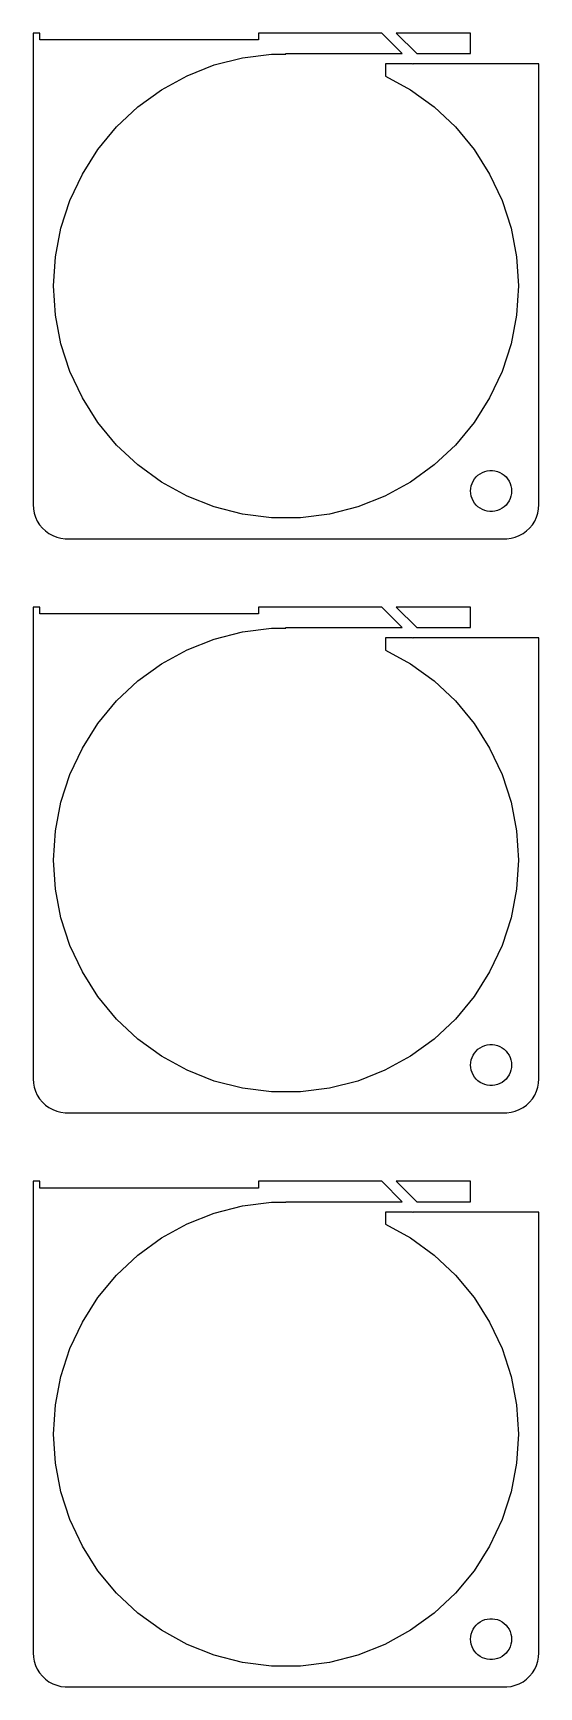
# Model space of a CAD drawing. Header units: metres. Extents: x -37 to 37, y 215 to 457.
import ezdxf

# ---------------------------------------------------------------- set-up
doc = ezdxf.new("R2010")
doc.units = ezdxf.units.M

msp = doc.modelspace()

# ---------------------------------------------------------------- linework, layer by layer
for p, q in [((-36, 457), (-37, 457)), ((-37, 457), (-37, 388)), ((-36, 456), (-36, 457)), ((-4, 456), (-36, 456)), ((14.0099, 456.99), (-4, 456.99)), ((-4, 456.99), (-4, 456)), ((17, 454), (14.0099, 456.99)), ((27, 456.99), (16.1312, 456.99)), ((16.1312, 456.99), (19.1213, 454)), ((27, 454), (27, 456.99)), ((-10.5066, 452.336), (-6.37096, 453.398)), ((-6.37096, 453.398), (-2.13487, 453.933)), ((-2.13487, 453.933), (0, 453.933)), ((0, 453.933), (0, 454)), ((0, 454), (17, 454)), ((19.1213, 454), (27, 454)), ((-18.2181, 448.707), (-14.4765, 450.764)), ((-14.4765, 450.764), (-10.5066, 452.336)), ((18.5, 452.5), (14.561, 452.5)), ((14.561, 452.5), (14.561, 450.718)), ((14.561, 450.718), (18.2181, 448.707)), ((18.5533, 452.447), (18.5, 452.5)), ((18.6066, 452.5), (18.5533, 452.447)), ((36.9685, 452.5), (18.6066, 452.5)), ((37, 452), (36.9685, 452.5)), ((37, 388), (37, 452)), ((-21.6724, 446.197), (-18.2181, 448.707)), ((18.2181, 448.707), (21.6724, 446.197)), ((-24.7849, 443.275), (-21.6724, 446.197)), ((21.6724, 446.197), (24.7849, 443.275)), ((-27.5066, 439.985), (-24.7849, 443.275)), ((24.7849, 443.275), (27.5066, 439.985)), ((-29.7944, 436.38), (-27.5066, 439.985)), ((27.5066, 439.985), (29.7944, 436.38)), ((-31.6124, 432.516), (-29.7944, 436.38)), ((29.7944, 436.38), (31.6124, 432.516)), ((-32.9318, 428.455), (-31.6124, 432.516)), ((31.6124, 432.516), (32.9318, 428.455)), ((-33.7319, 424.261), (-32.9318, 428.455)), ((32.9318, 428.455), (33.7319, 424.261)), ((-34, 420), (-33.7319, 424.261)), ((33.7319, 424.261), (34, 420)), ((-33.7319, 415.739), (-34, 420)), ((34, 420), (33.7319, 415.739)), ((-32.9318, 411.545), (-33.7319, 415.739)), ((33.7319, 415.739), (32.9318, 411.545)), ((-31.6124, 407.484), (-32.9318, 411.545)), ((32.9318, 411.545), (31.6124, 407.484)), ((-29.7944, 403.62), (-31.6124, 407.484)), ((31.6124, 407.484), (29.7944, 403.62)), ((-27.5066, 400.015), (-29.7944, 403.62)), ((29.7944, 403.62), (27.5066, 400.015)), ((-24.7849, 396.725), (-27.5066, 400.015)), ((27.5066, 400.015), (24.7849, 396.725)), ((-21.6724, 393.803), (-24.7849, 396.725)), ((24.7849, 396.725), (21.6724, 393.803)), ((-18.2181, 391.293), (-21.6724, 393.803)), ((21.6724, 393.803), (18.2181, 391.293)), ((27.5729, 391.763), (27.8131, 392.054)), ((27.8131, 392.054), (28.0877, 392.312)), ((28.0877, 392.312), (28.3925, 392.533)), ((28.3925, 392.533), (28.7227, 392.714)), ((28.7227, 392.714), (29.0729, 392.853)), ((29.0729, 392.853), (29.4379, 392.947)), ((29.4379, 392.947), (29.8116, 392.994)), ((29.8116, 392.994), (30.1884, 392.994)), ((30.1884, 392.994), (30.5621, 392.947)), ((30.5621, 392.947), (30.927, 392.853)), ((30.927, 392.853), (31.2773, 392.714)), ((31.2773, 392.714), (31.6075, 392.533)), ((31.6075, 392.533), (31.9123, 392.312)), ((31.9123, 392.312), (32.1869, 392.054)), ((32.1869, 392.054), (32.427, 391.763)), ((-14.4765, 389.236), (-18.2181, 391.293)), ((18.2181, 391.293), (14.4765, 389.236)), ((27, 390), (27.0237, 390.376)), ((27.0237, 389.624), (27, 390)), ((27.0237, 390.376), (27.0942, 390.746)), ((27.0942, 389.254), (27.0237, 389.624)), ((27.0942, 390.746), (27.2107, 391.104)), ((27.2107, 391.104), (27.3711, 391.445)), ((27.3711, 391.445), (27.5729, 391.763)), ((32.427, 391.763), (32.6289, 391.445)), ((32.6289, 391.445), (32.7893, 391.104)), ((32.7893, 391.104), (32.9057, 390.746)), ((32.9057, 390.746), (32.9763, 390.376)), ((32.9763, 389.624), (32.9057, 389.254)), ((32.9763, 390.376), (33, 390)), ((33, 390), (32.9763, 389.624)), ((-37, 388), (-36.9606, 387.373)), ((-36.9606, 387.373), (-36.8429, 386.757)), ((-10.5066, 387.664), (-14.4765, 389.236)), ((-6.37096, 386.602), (-10.5066, 387.664)), ((10.5066, 387.664), (6.37096, 386.602)), ((14.4765, 389.236), (10.5066, 387.664)), ((27.2107, 388.896), (27.0942, 389.254)), ((27.3711, 388.555), (27.2107, 388.896)), ((27.5729, 388.237), (27.3711, 388.555)), ((27.8131, 387.946), (27.5729, 388.237)), ((28.0877, 387.688), (27.8131, 387.946)), ((28.3925, 387.467), (28.0877, 387.688)), ((28.7227, 387.286), (28.3925, 387.467)), ((29.0729, 387.147), (28.7227, 387.286)), ((31.2773, 387.286), (30.927, 387.147)), ((31.6075, 387.467), (31.2773, 387.286)), ((31.9123, 387.688), (31.6075, 387.467)), ((32.1869, 387.946), (31.9123, 387.688)), ((32.427, 388.237), (32.1869, 387.946)), ((32.6289, 388.555), (32.427, 388.237)), ((32.7893, 388.896), (32.6289, 388.555)), ((32.9057, 389.254), (32.7893, 388.896)), ((36.8429, 386.757), (36.9606, 387.373)), ((36.9606, 387.373), (37, 388)), ((-36.8429, 386.757), (-36.6489, 386.159)), ((-36.6489, 386.159), (-36.3815, 385.591)), ((-36.3815, 385.591), (-36.0451, 385.061)), ((-36.0451, 385.061), (-35.6448, 384.577)), ((-2.13487, 386.067), (-6.37096, 386.602)), ((2.13487, 386.067), (-2.13487, 386.067)), ((6.37096, 386.602), (2.13487, 386.067)), ((29.4379, 387.053), (29.0729, 387.147)), ((29.8116, 387.006), (29.4379, 387.053)), ((30.1884, 387.006), (29.8116, 387.006)), ((30.5621, 387.053), (30.1884, 387.006)), ((30.927, 387.147), (30.5621, 387.053)), ((35.6448, 384.577), (36.0451, 385.061)), ((36.0451, 385.061), (36.3815, 385.591)), ((36.3815, 385.591), (36.6489, 386.159)), ((36.6489, 386.159), (36.8429, 386.757)), ((-35.6448, 384.577), (-35.1871, 384.147)), ((-35.1871, 384.147), (-34.6791, 383.778)), ((-34.6791, 383.778), (-34.1289, 383.476)), ((-34.1289, 383.476), (-33.5451, 383.245)), ((-33.5451, 383.245), (-32.9369, 383.089)), ((-32.9369, 383.089), (-32.3139, 383.01)), ((-32.3139, 383.01), (32.3139, 383.01)), ((32.3139, 383.01), (32.9369, 383.089)), ((32.9369, 383.089), (33.5451, 383.245)), ((33.5451, 383.245), (34.1289, 383.476)), ((34.1289, 383.476), (34.6791, 383.778)), ((34.6791, 383.778), (35.1871, 384.147)), ((35.1871, 384.147), (35.6448, 384.577)), ((-36, 373), (-37, 373)), ((-37, 373), (-37, 304)), ((-36, 372), (-36, 373)), ((14.0099, 372.99), (-4, 372.99)), ((-4, 372.99), (-4, 372)), ((17, 370), (14.0099, 372.99)), ((27, 372.99), (16.1312, 372.99)), ((16.1312, 372.99), (19.1213, 370)), ((27, 370), (27, 372.99)), ((-4, 372), (-36, 372)), ((-14.4765, 366.764), (-10.5066, 368.336)), ((-10.5066, 368.336), (-6.37096, 369.398)), ((-6.37096, 369.398), (-2.13487, 369.933)), ((-2.13487, 369.933), (0, 369.933)), ((0, 369.933), (0, 370)), ((0, 370), (17, 370)), ((18.5, 368.5), (14.561, 368.5)), ((14.561, 368.5), (14.561, 366.718)), ((18.5533, 368.447), (18.5, 368.5)), ((18.6066, 368.5), (18.5533, 368.447)), ((36.9685, 368.5), (18.6066, 368.5)), ((19.1213, 370), (27, 370)), ((37, 368), (36.9685, 368.5)), ((37, 304), (37, 368)), ((-18.2181, 364.707), (-14.4765, 366.764)), ((14.561, 366.718), (18.2181, 364.707)), ((-21.6724, 362.197), (-18.2181, 364.707)), ((18.2181, 364.707), (21.6724, 362.197)), ((-24.7849, 359.275), (-21.6724, 362.197)), ((21.6724, 362.197), (24.7849, 359.275)), ((-27.5066, 355.985), (-24.7849, 359.275)), ((24.7849, 359.275), (27.5066, 355.985)), ((-29.7944, 352.38), (-27.5066, 355.985)), ((27.5066, 355.985), (29.7944, 352.38)), ((-31.6124, 348.516), (-29.7944, 352.38)), ((29.7944, 352.38), (31.6124, 348.516)), ((-32.9318, 344.455), (-31.6124, 348.516)), ((31.6124, 348.516), (32.9318, 344.455)), ((-33.7319, 340.261), (-32.9318, 344.455)), ((32.9318, 344.455), (33.7319, 340.261)), ((-34, 336), (-33.7319, 340.261)), ((33.7319, 340.261), (34, 336)), ((-33.7319, 331.739), (-34, 336)), ((34, 336), (33.7319, 331.739)), ((-32.9318, 327.545), (-33.7319, 331.739)), ((33.7319, 331.739), (32.9318, 327.545)), ((-31.6124, 323.484), (-32.9318, 327.545)), ((32.9318, 327.545), (31.6124, 323.484)), ((-29.7944, 319.62), (-31.6124, 323.484)), ((31.6124, 323.484), (29.7944, 319.62)), ((-27.5066, 316.015), (-29.7944, 319.62)), ((29.7944, 319.62), (27.5066, 316.015)), ((-24.7849, 312.725), (-27.5066, 316.015)), ((27.5066, 316.015), (24.7849, 312.725)), ((-21.6724, 309.803), (-24.7849, 312.725)), ((24.7849, 312.725), (21.6724, 309.803)), ((-18.2181, 307.293), (-21.6724, 309.803)), ((21.6724, 309.803), (18.2181, 307.293)), ((27.2107, 307.104), (27.3711, 307.445)), ((27.3711, 307.445), (27.5729, 307.763)), ((27.5729, 307.763), (27.8131, 308.054)), ((27.8131, 308.054), (28.0877, 308.312)), ((28.0877, 308.312), (28.3925, 308.533)), ((28.3925, 308.533), (28.7227, 308.714)), ((28.7227, 308.714), (29.0729, 308.853)), ((29.0729, 308.853), (29.4379, 308.947)), ((29.4379, 308.947), (29.8116, 308.994)), ((29.8116, 308.994), (30.1884, 308.994)), ((30.1884, 308.994), (30.5621, 308.947)), ((30.5621, 308.947), (30.927, 308.853)), ((30.927, 308.853), (31.2773, 308.714)), ((31.2773, 308.714), (31.6075, 308.533)), ((31.6075, 308.533), (31.9123, 308.312)), ((31.9123, 308.312), (32.1869, 308.054)), ((32.1869, 308.054), (32.427, 307.763)), ((32.427, 307.763), (32.6289, 307.445)), ((32.6289, 307.445), (32.7893, 307.104)), ((-14.4765, 305.236), (-18.2181, 307.293)), ((-10.5066, 303.664), (-14.4765, 305.236)), ((14.4765, 305.236), (10.5066, 303.664)), ((18.2181, 307.293), (14.4765, 305.236)), ((27, 306), (27.0237, 306.376)), ((27.0237, 305.624), (27, 306)), ((27.0237, 306.376), (27.0942, 306.746)), ((27.0942, 305.254), (27.0237, 305.624)), ((27.0942, 306.746), (27.2107, 307.104)), ((27.2107, 304.896), (27.0942, 305.254)), ((32.7893, 307.104), (32.9057, 306.746)), ((32.9057, 305.254), (32.7893, 304.896)), ((32.9057, 306.746), (32.9763, 306.376)), ((32.9763, 305.624), (32.9057, 305.254)), ((32.9763, 306.376), (33, 306)), ((33, 306), (32.9763, 305.624)), ((-37, 304), (-36.9606, 303.373)), ((-36.9606, 303.373), (-36.8429, 302.757)), ((-36.8429, 302.757), (-36.6489, 302.159)), ((-6.37096, 302.602), (-10.5066, 303.664)), ((-2.13487, 302.067), (-6.37096, 302.602)), ((6.37096, 302.602), (2.13487, 302.067)), ((10.5066, 303.664), (6.37096, 302.602)), ((27.3711, 304.555), (27.2107, 304.896)), ((27.5729, 304.237), (27.3711, 304.555)), ((27.8131, 303.946), (27.5729, 304.237)), ((28.0877, 303.688), (27.8131, 303.946)), ((28.3925, 303.467), (28.0877, 303.688)), ((28.7227, 303.286), (28.3925, 303.467)), ((29.0729, 303.147), (28.7227, 303.286)), ((29.4379, 303.053), (29.0729, 303.147)), ((29.8116, 303.006), (29.4379, 303.053)), ((30.1884, 303.006), (29.8116, 303.006)), ((30.5621, 303.053), (30.1884, 303.006)), ((30.927, 303.147), (30.5621, 303.053)), ((31.2773, 303.286), (30.927, 303.147)), ((31.6075, 303.467), (31.2773, 303.286)), ((31.9123, 303.688), (31.6075, 303.467)), ((32.1869, 303.946), (31.9123, 303.688)), ((32.427, 304.237), (32.1869, 303.946)), ((32.6289, 304.555), (32.427, 304.237)), ((32.7893, 304.896), (32.6289, 304.555)), ((36.6489, 302.159), (36.8429, 302.757)), ((36.8429, 302.757), (36.9606, 303.373)), ((36.9606, 303.373), (37, 304)), ((-36.6489, 302.159), (-36.3815, 301.591)), ((-36.3815, 301.591), (-36.0451, 301.061)), ((-36.0451, 301.061), (-35.6448, 300.577)), ((-35.6448, 300.577), (-35.1871, 300.147)), ((-35.1871, 300.147), (-34.6791, 299.778)), ((2.13487, 302.067), (-2.13487, 302.067)), ((34.6791, 299.778), (35.1871, 300.147)), ((35.1871, 300.147), (35.6448, 300.577)), ((35.6448, 300.577), (36.0451, 301.061)), ((36.0451, 301.061), (36.3815, 301.591)), ((36.3815, 301.591), (36.6489, 302.159)), ((-34.6791, 299.778), (-34.1289, 299.476)), ((-34.1289, 299.476), (-33.5451, 299.245)), ((-33.5451, 299.245), (-32.9369, 299.089)), ((-32.9369, 299.089), (-32.3139, 299.01)), ((-32.3139, 299.01), (32.3139, 299.01)), ((32.3139, 299.01), (32.9369, 299.089)), ((32.9369, 299.089), (33.5451, 299.245)), ((33.5451, 299.245), (34.1289, 299.476)), ((34.1289, 299.476), (34.6791, 299.778)), ((-36, 289), (-37, 289)), ((-37, 289), (-37, 220)), ((-36, 288), (-36, 289)), ((-4, 288), (-36, 288)), ((14.0099, 288.99), (-4, 288.99)), ((-4, 288.99), (-4, 288)), ((17, 286), (14.0099, 288.99)), ((27, 288.99), (16.1312, 288.99)), ((16.1312, 288.99), (19.1213, 286)), ((27, 286), (27, 288.99)), ((-6.37096, 285.398), (-2.13487, 285.933)), ((-2.13487, 285.933), (0, 285.933)), ((0, 285.933), (0, 286)), ((0, 286), (17, 286)), ((19.1213, 286), (27, 286)), ((-14.4765, 282.764), (-10.5066, 284.336)), ((-10.5066, 284.336), (-6.37096, 285.398)), ((18.5, 284.5), (14.561, 284.5)), ((14.561, 284.5), (14.561, 282.718)), ((18.5533, 284.447), (18.5, 284.5)), ((18.6066, 284.5), (18.5533, 284.447)), ((36.9685, 284.5), (18.6066, 284.5)), ((37, 284), (36.9685, 284.5)), ((37, 220), (37, 284)), ((-18.2181, 280.707), (-14.4765, 282.764)), ((14.561, 282.718), (18.2181, 280.707)), ((-21.6724, 278.197), (-18.2181, 280.707)), ((18.2181, 280.707), (21.6724, 278.197)), ((-24.7849, 275.275), (-21.6724, 278.197)), ((21.6724, 278.197), (24.7849, 275.275)), ((-27.5066, 271.985), (-24.7849, 275.275)), ((24.7849, 275.275), (27.5066, 271.985)), ((-29.7944, 268.38), (-27.5066, 271.985)), ((27.5066, 271.985), (29.7944, 268.38)), ((-31.6124, 264.516), (-29.7944, 268.38)), ((29.7944, 268.38), (31.6124, 264.516)), ((-32.9318, 260.455), (-31.6124, 264.516)), ((31.6124, 264.516), (32.9318, 260.455)), ((-33.7319, 256.261), (-32.9318, 260.455)), ((32.9318, 260.455), (33.7319, 256.261)), ((-34, 252), (-33.7319, 256.261)), ((33.7319, 256.261), (34, 252)), ((-33.7319, 247.739), (-34, 252)), ((34, 252), (33.7319, 247.739)), ((-32.9318, 243.545), (-33.7319, 247.739)), ((33.7319, 247.739), (32.9318, 243.545)), ((-31.6124, 239.484), (-32.9318, 243.545)), ((32.9318, 243.545), (31.6124, 239.484)), ((-29.7944, 235.62), (-31.6124, 239.484)), ((31.6124, 239.484), (29.7944, 235.62)), ((-27.5066, 232.015), (-29.7944, 235.62)), ((29.7944, 235.62), (27.5066, 232.015)), ((-24.7849, 228.725), (-27.5066, 232.015)), ((27.5066, 232.015), (24.7849, 228.725)), ((-21.6724, 225.803), (-24.7849, 228.725)), ((24.7849, 228.725), (21.6724, 225.803)), ((-18.2181, 223.293), (-21.6724, 225.803)), ((21.6724, 225.803), (18.2181, 223.293)), ((-14.4765, 221.236), (-18.2181, 223.293)), ((18.2181, 223.293), (14.4765, 221.236)), ((27.0237, 222.376), (27.0942, 222.746)), ((27.0942, 222.746), (27.2107, 223.104)), ((27.2107, 223.104), (27.3711, 223.445)), ((27.3711, 223.445), (27.5729, 223.763)), ((27.5729, 223.763), (27.8131, 224.054)), ((27.8131, 224.054), (28.0877, 224.312)), ((28.0877, 224.312), (28.3925, 224.533)), ((28.3925, 224.533), (28.7227, 224.714)), ((28.7227, 224.714), (29.0729, 224.853)), ((29.0729, 224.853), (29.4379, 224.947)), ((29.4379, 224.947), (29.8116, 224.994)), ((29.8116, 224.994), (30.1884, 224.994)), ((30.1884, 224.994), (30.5621, 224.947)), ((30.5621, 224.947), (30.927, 224.853)), ((30.927, 224.853), (31.2773, 224.714)), ((31.2773, 224.714), (31.6075, 224.533)), ((31.6075, 224.533), (31.9123, 224.312)), ((31.9123, 224.312), (32.1869, 224.054)), ((32.1869, 224.054), (32.427, 223.763)), ((32.427, 223.763), (32.6289, 223.445)), ((32.6289, 223.445), (32.7893, 223.104)), ((32.7893, 223.104), (32.9057, 222.746)), ((32.9057, 222.746), (32.9763, 222.376)), ((-10.5066, 219.664), (-14.4765, 221.236)), ((14.4765, 221.236), (10.5066, 219.664)), ((27, 222), (27.0237, 222.376)), ((27.0237, 221.624), (27, 222)), ((27.0942, 221.254), (27.0237, 221.624)), ((27.2107, 220.896), (27.0942, 221.254)), ((27.3711, 220.555), (27.2107, 220.896)), ((27.5729, 220.237), (27.3711, 220.555)), ((27.8131, 219.946), (27.5729, 220.237)), ((32.427, 220.237), (32.1869, 219.946)), ((32.6289, 220.555), (32.427, 220.237)), ((32.7893, 220.896), (32.6289, 220.555)), ((32.9057, 221.254), (32.7893, 220.896)), ((32.9763, 221.624), (32.9057, 221.254)), ((32.9763, 222.376), (33, 222)), ((33, 222), (32.9763, 221.624)), ((-37, 220), (-36.9606, 219.373)), ((-36.9606, 219.373), (-36.8429, 218.757)), ((-36.8429, 218.757), (-36.6489, 218.159)), ((-36.6489, 218.159), (-36.3815, 217.591)), ((-6.37096, 218.602), (-10.5066, 219.664)), ((-2.13487, 218.067), (-6.37096, 218.602)), ((2.13487, 218.067), (-2.13487, 218.067)), ((6.37096, 218.602), (2.13487, 218.067)), ((10.5066, 219.664), (6.37096, 218.602)), ((28.0877, 219.688), (27.8131, 219.946)), ((28.3925, 219.467), (28.0877, 219.688)), ((28.7227, 219.286), (28.3925, 219.467)), ((29.0729, 219.147), (28.7227, 219.286)), ((29.4379, 219.053), (29.0729, 219.147)), ((29.8116, 219.006), (29.4379, 219.053)), ((30.1884, 219.006), (29.8116, 219.006)), ((30.5621, 219.053), (30.1884, 219.006)), ((30.927, 219.147), (30.5621, 219.053)), ((31.2773, 219.286), (30.927, 219.147)), ((31.6075, 219.467), (31.2773, 219.286)), ((31.9123, 219.688), (31.6075, 219.467)), ((32.1869, 219.946), (31.9123, 219.688)), ((36.3815, 217.591), (36.6489, 218.159)), ((36.6489, 218.159), (36.8429, 218.757)), ((36.8429, 218.757), (36.9606, 219.373)), ((36.9606, 219.373), (37, 220)), ((-36.3815, 217.591), (-36.0451, 217.061)), ((-36.0451, 217.061), (-35.6448, 216.577)), ((-35.6448, 216.577), (-35.1871, 216.147)), ((-35.1871, 216.147), (-34.6791, 215.778)), ((-34.6791, 215.778), (-34.1289, 215.476)), ((-34.1289, 215.476), (-33.5451, 215.245)), ((33.5451, 215.245), (34.1289, 215.476)), ((34.1289, 215.476), (34.6791, 215.778)), ((34.6791, 215.778), (35.1871, 216.147)), ((35.1871, 216.147), (35.6448, 216.577)), ((35.6448, 216.577), (36.0451, 217.061)), ((36.0451, 217.061), (36.3815, 217.591)), ((-33.5451, 215.245), (-32.9369, 215.089)), ((-32.9369, 215.089), (-32.3139, 215.01)), ((-32.3139, 215.01), (32.3139, 215.01)), ((32.3139, 215.01), (32.9369, 215.089)), ((32.9369, 215.089), (33.5451, 215.245))]:
    msp.add_line(p, q)

doc.saveas('drawing.dxf')
